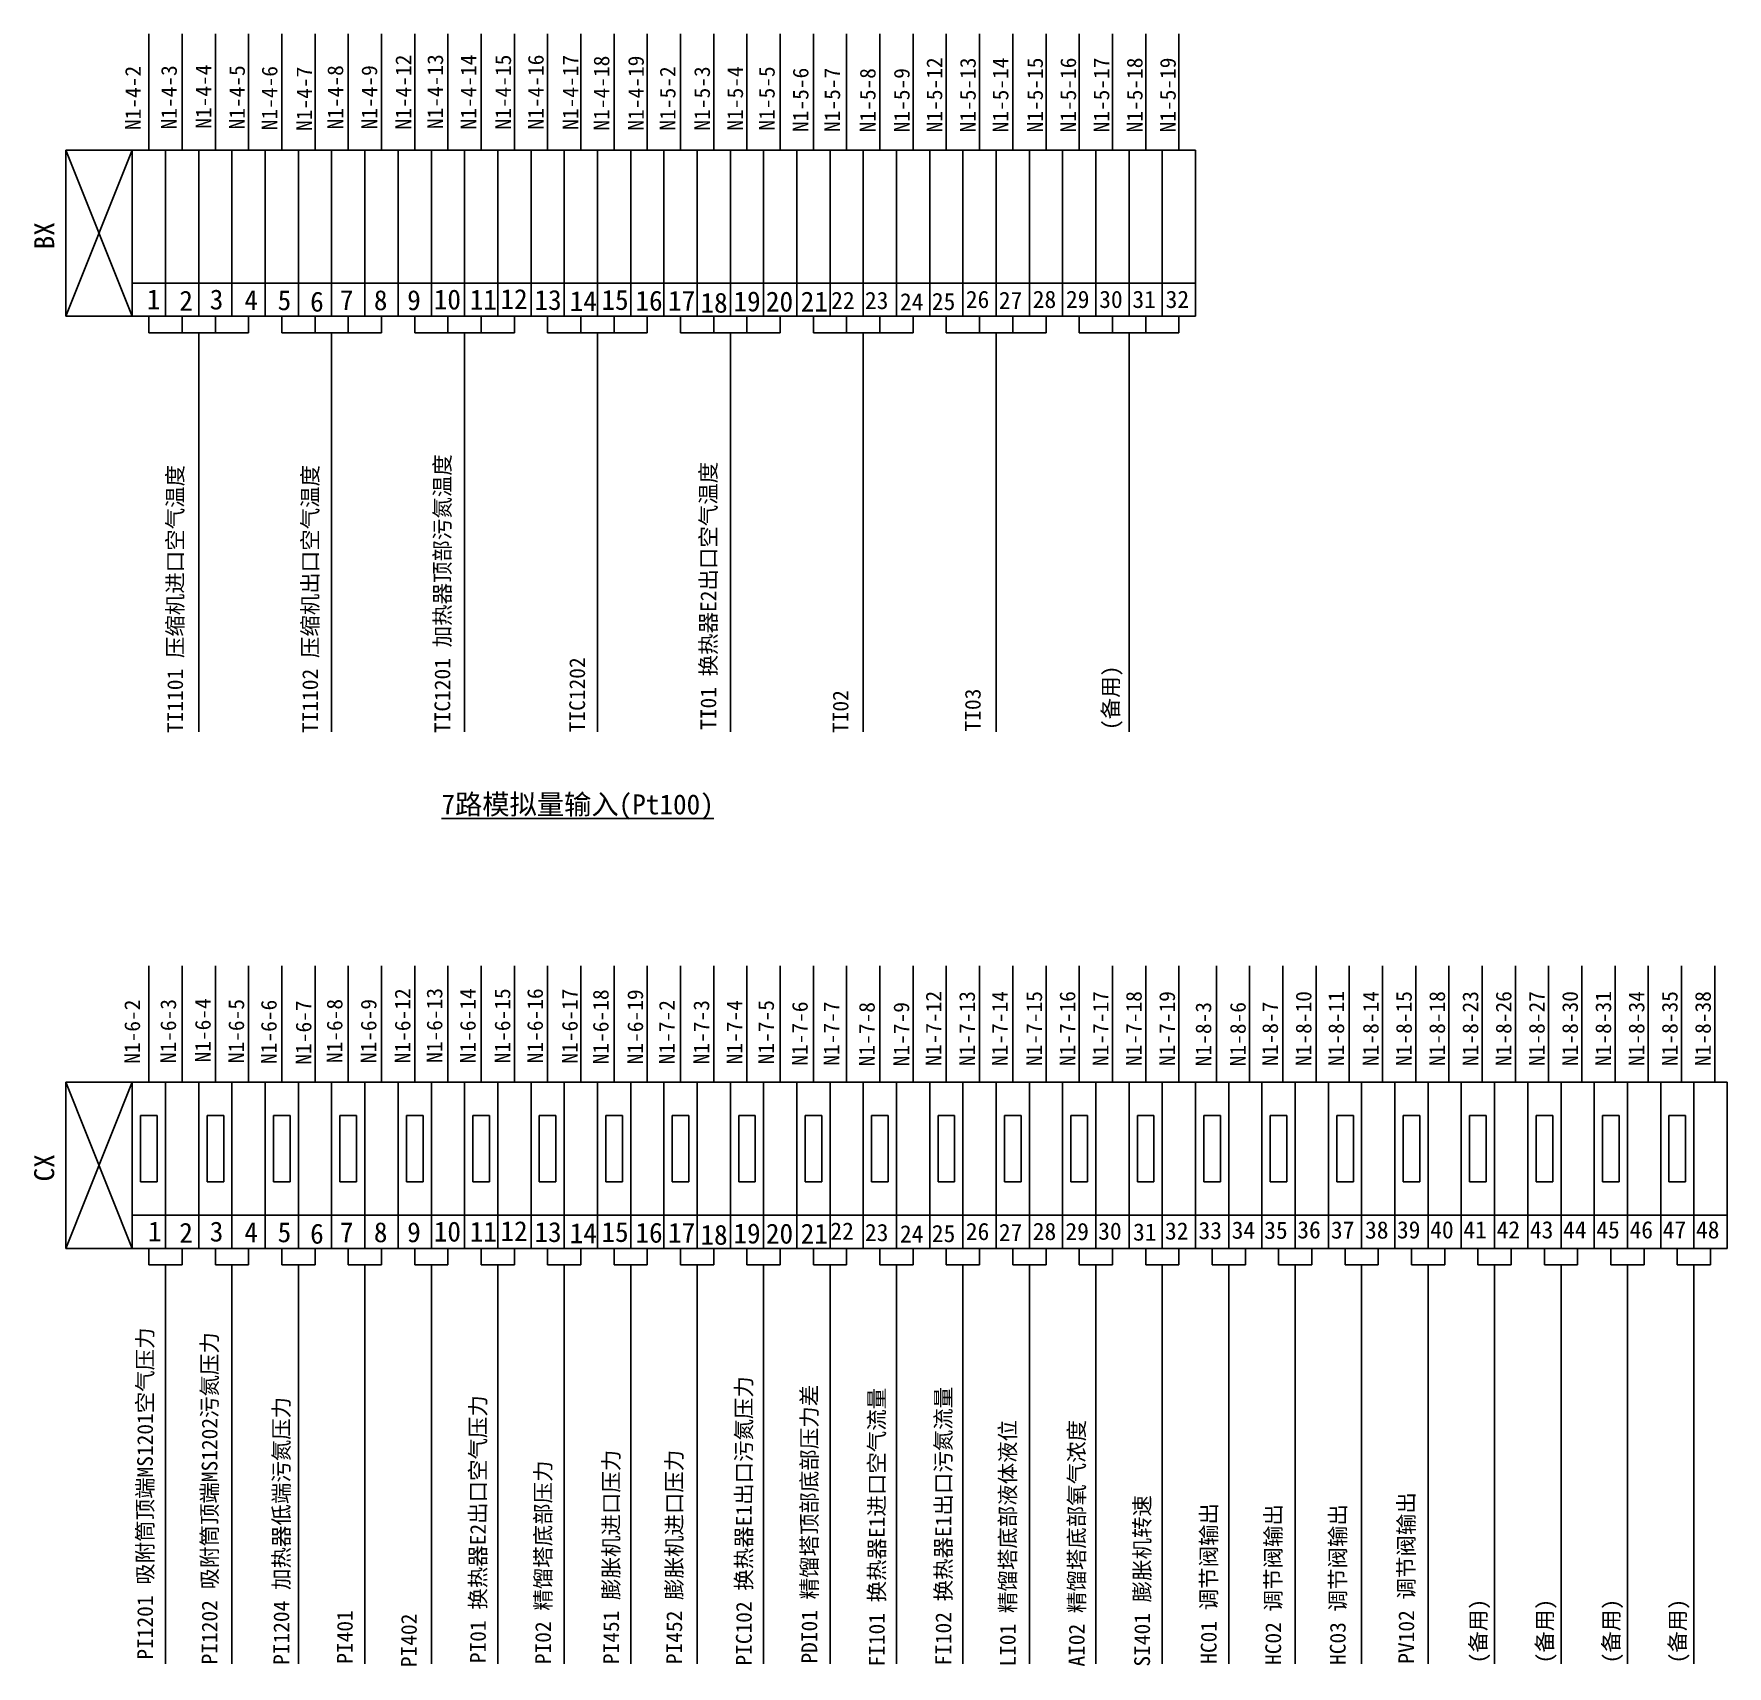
# Model space of a CAD drawing. Header units: millimetres. Extents: x -316745142 to -316741104, y 1018242592 to 1018244331.
# Drawn here: x -316744657 to -316744147, y 1018242922 to 1018243413 of the extents above; entities that cross this region are included whole.
import ezdxf

# ---------------------------------------------------------------- set-up
doc = ezdxf.new("R2010")
doc.units = ezdxf.units.MM

# ---------------------------------------------------------------- blocks, each defined once
blk = doc.blocks.new('*U75')
at = {"lineweight": -2, "insert": (-3.09, -65.57), "char_height": 4.7343, "attachment_point": 1, "rotation": 90}
blk.add_mtext_dynamic_manual_height_columns('{\\fSimSun|b0|i0|c134|p2;(备用)}', width=131.1388, gutter_width=23.67, heights=[0], dxfattribs=at)
blk = doc.blocks.new('*U76')
at = {"color": 0, "linetype": 'ByBlock', "lineweight": -2, "transparency": 16777216}
for p in [(0, 0), (20, 0), (40, 0), (60, 0)]:
    blk.add_blockref('*U75', p, dxfattribs=at)

msp = doc.modelspace()

# ---------------------------------------------------------------- linework, layer by layer
at = {"lineweight": -2}
for p, q in [((-316744621.969, 1018243378.391), (-316744621.969, 1018243413.391)), ((-316744611.969, 1018243378.391), (-316744611.969, 1018243413.391)), ((-316744601.969, 1018243378.391), (-316744601.969, 1018243413.391)), ((-316744591.969, 1018243378.391), (-316744591.969, 1018243413.391)), ((-316744581.969, 1018243378.391), (-316744581.969, 1018243413.391)), ((-316744571.969, 1018243378.391), (-316744571.969, 1018243413.391)), ((-316744561.969, 1018243378.391), (-316744561.969, 1018243413.391)), ((-316744551.969, 1018243378.391), (-316744551.969, 1018243413.391)), ((-316744541.969, 1018243378.391), (-316744541.969, 1018243413.391)), ((-316744531.969, 1018243378.391), (-316744531.969, 1018243413.391)), ((-316744521.969, 1018243378.391), (-316744521.969, 1018243413.391)), ((-316744511.969, 1018243378.391), (-316744511.969, 1018243413.391)), ((-316744501.969, 1018243378.391), (-316744501.969, 1018243413.391)), ((-316744491.969, 1018243378.391), (-316744491.969, 1018243413.391)), ((-316744481.969, 1018243378.391), (-316744481.969, 1018243413.391)), ((-316744471.969, 1018243378.391), (-316744471.969, 1018243413.391)), ((-316744461.969, 1018243378.391), (-316744461.969, 1018243413.391)), ((-316744451.969, 1018243378.391), (-316744451.969, 1018243413.391)), ((-316744441.969, 1018243378.391), (-316744441.969, 1018243413.391)), ((-316744431.969, 1018243378.391), (-316744431.969, 1018243413.391)), ((-316744421.969, 1018243378.391), (-316744421.969, 1018243413.391)), ((-316744411.969, 1018243378.391), (-316744411.969, 1018243413.391)), ((-316744401.969, 1018243378.391), (-316744401.969, 1018243413.391)), ((-316744391.969, 1018243378.391), (-316744391.969, 1018243413.391)), ((-316744381.969, 1018243378.391), (-316744381.969, 1018243413.391)), ((-316744371.969, 1018243378.391), (-316744371.969, 1018243413.391)), ((-316744361.969, 1018243378.391), (-316744361.969, 1018243413.391)), ((-316744351.969, 1018243378.391), (-316744351.969, 1018243413.391)), ((-316744341.969, 1018243378.391), (-316744341.969, 1018243413.391)), ((-316744331.969, 1018243378.391), (-316744331.969, 1018243413.391)), ((-316744321.969, 1018243378.391), (-316744321.969, 1018243413.391)), ((-316744311.969, 1018243378.391), (-316744311.969, 1018243413.391)), ((-316744646.969, 1018243328.391), (-316744626.969, 1018243378.391)), ((-316744646.969, 1018243378.391), (-316744626.969, 1018243328.391)), ((-316744626.969, 1018243378.391), (-316744626.969, 1018243328.391)), ((-316744616.969, 1018243378.391), (-316744616.969, 1018243328.391)), ((-316744606.969, 1018243328.391), (-316744606.969, 1018243378.391)), ((-316744596.969, 1018243378.391), (-316744596.969, 1018243328.391)), ((-316744586.969, 1018243328.391), (-316744586.969, 1018243378.391)), ((-316744576.969, 1018243328.391), (-316744576.969, 1018243378.391)), ((-316744566.969, 1018243328.391), (-316744566.969, 1018243378.391)), ((-316744556.969, 1018243328.391), (-316744556.969, 1018243378.391)), ((-316744546.969, 1018243328.391), (-316744546.969, 1018243378.391)), ((-316744536.969, 1018243378.391), (-316744536.969, 1018243368.391)), ((-316744526.969, 1018243328.391), (-316744526.969, 1018243378.391)), ((-316744516.969, 1018243328.391), (-316744516.969, 1018243378.391)), ((-316744506.969, 1018243328.391), (-316744506.969, 1018243378.391)), ((-316744496.969, 1018243328.391), (-316744496.969, 1018243378.391)), ((-316744486.969, 1018243328.391), (-316744486.969, 1018243378.391)), ((-316744476.969, 1018243328.391), (-316744476.969, 1018243378.391)), ((-316744466.969, 1018243328.391), (-316744466.969, 1018243378.391)), ((-316744456.969, 1018243328.391), (-316744456.969, 1018243378.391)), ((-316744446.969, 1018243328.391), (-316744446.969, 1018243378.391)), ((-316744436.969, 1018243328.391), (-316744436.969, 1018243378.391)), ((-316744426.969, 1018243328.391), (-316744426.969, 1018243378.391)), ((-316744416.969, 1018243328.391), (-316744416.969, 1018243378.391)), ((-316744406.969, 1018243378.391), (-316744406.969, 1018243328.391)), ((-316744396.969, 1018243378.391), (-316744396.969, 1018243338.391)), ((-316744386.969, 1018243378.391), (-316744386.969, 1018243328.391)), ((-316744376.969, 1018243378.391), (-316744376.969, 1018243328.391)), ((-316744366.969, 1018243378.391), (-316744366.969, 1018243328.391)), ((-316744356.969, 1018243378.391), (-316744356.969, 1018243328.391)), ((-316744346.969, 1018243328.391), (-316744346.969, 1018243378.391)), ((-316744336.969, 1018243378.391), (-316744336.969, 1018243328.391)), ((-316744326.969, 1018243328.391), (-316744326.969, 1018243378.391)), ((-316744316.969, 1018243378.391), (-316744316.969, 1018243328.391)), ((-316744536.969, 1018243368.391), (-316744536.969, 1018243348.391)), ((-316744536.969, 1018243348.391), (-316744536.969, 1018243338.391)), ((-316744346.969, 1018243338.391), (-316744626.969, 1018243338.391)), ((-316744536.969, 1018243338.391), (-316744536.969, 1018243338.391)), ((-316744536.969, 1018243338.391), (-316744536.969, 1018243328.391)), ((-316744396.969, 1018243338.391), (-316744396.969, 1018243328.391)), ((-316744346.969, 1018243338.391), (-316744306.969, 1018243338.391)), ((-316744621.969, 1018243328.391), (-316744621.969, 1018243323.391)), ((-316744611.969, 1018243323.391), (-316744611.969, 1018243328.391)), ((-316744601.969, 1018243328.391), (-316744601.969, 1018243323.391)), ((-316744591.969, 1018243323.391), (-316744591.969, 1018243328.391)), ((-316744581.969, 1018243328.391), (-316744581.969, 1018243323.391)), ((-316744571.969, 1018243323.391), (-316744571.969, 1018243328.391)), ((-316744561.969, 1018243328.391), (-316744561.969, 1018243323.391)), ((-316744551.969, 1018243323.391), (-316744551.969, 1018243328.391)), ((-316744541.969, 1018243328.391), (-316744541.969, 1018243323.391)), ((-316744531.969, 1018243323.391), (-316744531.969, 1018243328.391)), ((-316744521.969, 1018243328.391), (-316744521.969, 1018243323.391)), ((-316744511.969, 1018243323.391), (-316744511.969, 1018243328.391)), ((-316744501.969, 1018243328.391), (-316744501.969, 1018243323.391)), ((-316744491.969, 1018243323.391), (-316744491.969, 1018243328.391)), ((-316744481.969, 1018243328.391), (-316744481.969, 1018243323.391)), ((-316744471.969, 1018243323.391), (-316744471.969, 1018243328.391)), ((-316744461.969, 1018243328.391), (-316744461.969, 1018243323.391)), ((-316744451.969, 1018243323.391), (-316744451.969, 1018243328.391)), ((-316744441.969, 1018243328.391), (-316744441.969, 1018243323.391)), ((-316744431.969, 1018243323.391), (-316744431.969, 1018243328.391)), ((-316744421.969, 1018243328.391), (-316744421.969, 1018243323.391)), ((-316744411.969, 1018243323.391), (-316744411.969, 1018243328.391)), ((-316744401.969, 1018243328.391), (-316744401.969, 1018243323.391)), ((-316744391.969, 1018243323.391), (-316744391.969, 1018243328.391)), ((-316744381.969, 1018243328.391), (-316744381.969, 1018243323.391)), ((-316744371.969, 1018243323.391), (-316744371.969, 1018243328.391)), ((-316744361.969, 1018243328.391), (-316744361.969, 1018243323.391)), ((-316744351.969, 1018243323.391), (-316744351.969, 1018243328.391)), ((-316744341.969, 1018243328.391), (-316744341.969, 1018243323.391)), ((-316744331.969, 1018243323.391), (-316744331.969, 1018243328.465)), ((-316744321.969, 1018243328.391), (-316744321.969, 1018243323.391)), ((-316744311.969, 1018243323.391), (-316744311.969, 1018243328.142)), ((-316744621.969, 1018243323.391), (-316744591.969, 1018243323.391)), ((-316744606.969, 1018243323.391), (-316744606.969, 1018243203.391)), ((-316744581.969, 1018243323.391), (-316744551.969, 1018243323.391)), ((-316744566.969, 1018243323.391), (-316744566.969, 1018243203.391)), ((-316744541.969, 1018243323.391), (-316744511.969, 1018243323.391)), ((-316744526.969, 1018243323.391), (-316744526.969, 1018243203.391)), ((-316744501.969, 1018243323.391), (-316744471.969, 1018243323.391)), ((-316744486.969, 1018243323.391), (-316744486.969, 1018243203.391)), ((-316744461.969, 1018243323.391), (-316744431.969, 1018243323.391)), ((-316744446.969, 1018243323.391), (-316744446.969, 1018243203.391)), ((-316744421.969, 1018243323.391), (-316744391.969, 1018243323.391)), ((-316744406.969, 1018243323.391), (-316744406.969, 1018243203.391)), ((-316744381.969, 1018243323.391), (-316744351.969, 1018243323.391)), ((-316744366.969, 1018243323.391), (-316744366.969, 1018243203.391)), ((-316744341.969, 1018243323.391), (-316744331.969, 1018243323.391)), ((-316744331.969, 1018243323.391), (-316744321.969, 1018243323.391)), ((-316744326.969, 1018243323.391), (-316744326.969, 1018243203.391)), ((-316744321.969, 1018243323.391), (-316744311.969, 1018243323.391)), ((-316744621.969, 1018243097.897), (-316744621.969, 1018243132.897)), ((-316744611.969, 1018243097.897), (-316744611.969, 1018243132.897)), ((-316744601.969, 1018243097.897), (-316744601.969, 1018243132.897)), ((-316744591.969, 1018243097.897), (-316744591.969, 1018243132.897)), ((-316744581.969, 1018243097.897), (-316744581.969, 1018243132.897)), ((-316744571.969, 1018243097.897), (-316744571.969, 1018243132.897)), ((-316744561.969, 1018243097.897), (-316744561.969, 1018243132.897)), ((-316744551.969, 1018243097.897), (-316744551.969, 1018243132.897)), ((-316744541.969, 1018243097.897), (-316744541.969, 1018243132.897)), ((-316744531.969, 1018243097.897), (-316744531.969, 1018243132.897)), ((-316744521.969, 1018243097.897), (-316744521.969, 1018243132.897)), ((-316744511.969, 1018243097.897), (-316744511.969, 1018243132.897)), ((-316744501.969, 1018243097.897), (-316744501.969, 1018243132.897)), ((-316744491.969, 1018243097.897), (-316744491.969, 1018243132.897)), ((-316744481.969, 1018243097.897), (-316744481.969, 1018243132.897)), ((-316744471.969, 1018243097.897), (-316744471.969, 1018243132.897)), ((-316744461.969, 1018243097.897), (-316744461.969, 1018243132.897)), ((-316744451.969, 1018243097.897), (-316744451.969, 1018243132.897)), ((-316744441.969, 1018243097.897), (-316744441.969, 1018243132.897)), ((-316744431.969, 1018243097.897), (-316744431.969, 1018243132.897)), ((-316744421.969, 1018243097.897), (-316744421.969, 1018243132.897)), ((-316744411.969, 1018243097.897), (-316744411.969, 1018243132.897)), ((-316744401.969, 1018243097.897), (-316744401.969, 1018243132.897)), ((-316744391.969, 1018243097.897), (-316744391.969, 1018243132.897)), ((-316744381.969, 1018243097.897), (-316744381.969, 1018243132.897)), ((-316744371.969, 1018243097.897), (-316744371.969, 1018243132.897)), ((-316744361.969, 1018243097.897), (-316744361.969, 1018243132.897)), ((-316744351.969, 1018243097.897), (-316744351.969, 1018243132.897)), ((-316744341.969, 1018243097.897), (-316744341.969, 1018243132.897)), ((-316744331.969, 1018243097.897), (-316744331.969, 1018243132.897)), ((-316744321.969, 1018243097.897), (-316744321.969, 1018243132.897)), ((-316744311.969, 1018243097.897), (-316744311.969, 1018243132.897)), ((-316744300.69, 1018243097.897), (-316744300.69, 1018243132.897)), ((-316744290.69, 1018243097.897), (-316744290.69, 1018243132.897)), ((-316744280.69, 1018243097.897), (-316744280.69, 1018243132.897)), ((-316744270.69, 1018243097.897), (-316744270.69, 1018243132.897)), ((-316744260.69, 1018243097.897), (-316744260.69, 1018243132.897)), ((-316744250.69, 1018243097.897), (-316744250.69, 1018243132.897)), ((-316744240.69, 1018243097.897), (-316744240.69, 1018243132.897)), ((-316744230.69, 1018243097.897), (-316744230.69, 1018243132.897)), ((-316744220.69, 1018243097.897), (-316744220.69, 1018243132.897)), ((-316744210.69, 1018243097.897), (-316744210.69, 1018243132.897)), ((-316744200.69, 1018243097.897), (-316744200.69, 1018243132.897)), ((-316744190.69, 1018243097.897), (-316744190.69, 1018243132.897)), ((-316744180.69, 1018243097.897), (-316744180.69, 1018243132.897)), ((-316744170.69, 1018243097.897), (-316744170.69, 1018243132.897)), ((-316744160.69, 1018243097.897), (-316744160.69, 1018243132.897)), ((-316744150.69, 1018243097.897), (-316744150.69, 1018243132.897)), ((-316744646.969, 1018243047.897), (-316744626.969, 1018243097.897)), ((-316744646.969, 1018243097.897), (-316744626.969, 1018243047.897)), ((-316744626.969, 1018243097.897), (-316744626.969, 1018243047.897)), ((-316744616.969, 1018243097.897), (-316744616.969, 1018243047.897)), ((-316744606.969, 1018243047.897), (-316744606.969, 1018243097.897)), ((-316744596.969, 1018243097.897), (-316744596.969, 1018243047.897)), ((-316744586.969, 1018243047.897), (-316744586.969, 1018243097.897)), ((-316744576.969, 1018243047.897), (-316744576.969, 1018243097.897)), ((-316744566.969, 1018243047.897), (-316744566.969, 1018243097.897)), ((-316744556.969, 1018243047.897), (-316744556.969, 1018243097.897)), ((-316744546.969, 1018243047.897), (-316744546.969, 1018243097.897)), ((-316744536.969, 1018243097.897), (-316744536.969, 1018243087.897)), ((-316744526.969, 1018243047.897), (-316744526.969, 1018243097.897)), ((-316744516.969, 1018243047.897), (-316744516.969, 1018243097.897)), ((-316744506.969, 1018243047.897), (-316744506.969, 1018243097.897)), ((-316744496.969, 1018243047.897), (-316744496.969, 1018243097.897)), ((-316744486.969, 1018243047.897), (-316744486.969, 1018243097.897)), ((-316744476.969, 1018243047.897), (-316744476.969, 1018243097.897)), ((-316744466.969, 1018243047.897), (-316744466.969, 1018243097.897)), ((-316744456.969, 1018243047.897), (-316744456.969, 1018243097.897)), ((-316744446.969, 1018243047.897), (-316744446.969, 1018243097.897)), ((-316744436.969, 1018243047.897), (-316744436.969, 1018243097.897)), ((-316744426.969, 1018243047.897), (-316744426.969, 1018243097.897)), ((-316744416.969, 1018243047.897), (-316744416.969, 1018243097.897)), ((-316744406.969, 1018243097.897), (-316744406.969, 1018243047.897)), ((-316744396.969, 1018243097.897), (-316744396.969, 1018243057.897)), ((-316744386.969, 1018243097.897), (-316744386.969, 1018243047.897)), ((-316744376.969, 1018243097.897), (-316744376.969, 1018243047.897)), ((-316744366.969, 1018243097.897), (-316744366.969, 1018243047.897)), ((-316744356.969, 1018243097.897), (-316744356.969, 1018243047.897)), ((-316744346.969, 1018243097.897), (-316744346.969, 1018243047.897)), ((-316744336.969, 1018243097.897), (-316744336.969, 1018243047.897)), ((-316744326.969, 1018243097.897), (-316744326.969, 1018243047.897)), ((-316744316.969, 1018243097.897), (-316744316.969, 1018243047.897)), ((-316744306.969, 1018243097.897), (-316744306.969, 1018243047.897)), ((-316744296.969, 1018243097.897), (-316744296.969, 1018243047.897)), ((-316744286.969, 1018243097.897), (-316744286.969, 1018243047.897)), ((-316744276.969, 1018243097.897), (-316744276.969, 1018243047.897)), ((-316744266.969, 1018243097.897), (-316744266.969, 1018243047.897)), ((-316744256.969, 1018243097.897), (-316744256.969, 1018243047.897)), ((-316744246.969, 1018243047.897), (-316744246.969, 1018243097.897)), ((-316744236.969, 1018243097.897), (-316744236.969, 1018243047.897)), ((-316744226.969, 1018243097.897), (-316744226.969, 1018243047.897)), ((-316744216.969, 1018243097.897), (-316744216.969, 1018243047.897)), ((-316744206.969, 1018243047.897), (-316744206.969, 1018243097.897)), ((-316744196.969, 1018243097.897), (-316744196.969, 1018243047.897)), ((-316744186.969, 1018243047.897), (-316744186.969, 1018243097.897)), ((-316744176.969, 1018243097.897), (-316744176.969, 1018243047.897)), ((-316744166.969, 1018243047.897), (-316744166.969, 1018243097.897)), ((-316744156.969, 1018243097.897), (-316744156.969, 1018243047.897)), ((-316744624.469, 1018243087.897), (-316744624.469, 1018243067.897)), ((-316744624.469, 1018243087.897), (-316744619.469, 1018243087.897)), ((-316744619.469, 1018243067.897), (-316744619.469, 1018243087.897)), ((-316744604.469, 1018243087.897), (-316744604.469, 1018243067.897)), ((-316744604.469, 1018243087.897), (-316744599.469, 1018243087.897)), ((-316744599.469, 1018243067.897), (-316744599.469, 1018243087.897)), ((-316744584.469, 1018243087.897), (-316744584.469, 1018243067.897)), ((-316744584.469, 1018243087.897), (-316744579.469, 1018243087.897)), ((-316744579.469, 1018243067.897), (-316744579.469, 1018243087.897)), ((-316744564.469, 1018243087.897), (-316744564.469, 1018243067.897)), ((-316744564.469, 1018243087.897), (-316744559.469, 1018243087.897)), ((-316744559.469, 1018243067.897), (-316744559.469, 1018243087.897)), ((-316744544.469, 1018243087.897), (-316744544.469, 1018243067.897)), ((-316744544.469, 1018243087.897), (-316744539.469, 1018243087.897)), ((-316744539.469, 1018243067.897), (-316744539.469, 1018243087.897)), ((-316744536.969, 1018243087.897), (-316744536.969, 1018243067.897)), ((-316744524.469, 1018243087.897), (-316744524.469, 1018243067.897)), ((-316744524.469, 1018243087.897), (-316744519.469, 1018243087.897)), ((-316744519.469, 1018243067.897), (-316744519.469, 1018243087.897)), ((-316744504.469, 1018243087.897), (-316744504.469, 1018243067.897)), ((-316744504.469, 1018243087.897), (-316744499.469, 1018243087.897)), ((-316744499.469, 1018243067.897), (-316744499.469, 1018243087.897)), ((-316744484.469, 1018243087.897), (-316744484.469, 1018243067.897)), ((-316744484.469, 1018243087.897), (-316744479.469, 1018243087.897)), ((-316744479.469, 1018243067.897), (-316744479.469, 1018243087.897)), ((-316744464.469, 1018243087.897), (-316744464.469, 1018243067.897)), ((-316744464.469, 1018243087.897), (-316744459.469, 1018243087.897)), ((-316744459.469, 1018243067.897), (-316744459.469, 1018243087.897)), ((-316744444.469, 1018243087.897), (-316744444.469, 1018243067.897)), ((-316744444.469, 1018243087.897), (-316744439.469, 1018243087.897)), ((-316744439.469, 1018243067.897), (-316744439.469, 1018243087.897)), ((-316744424.469, 1018243087.897), (-316744424.469, 1018243067.897)), ((-316744424.469, 1018243087.897), (-316744419.469, 1018243087.897)), ((-316744419.469, 1018243067.897), (-316744419.469, 1018243087.897)), ((-316744404.469, 1018243087.897), (-316744404.469, 1018243067.897)), ((-316744404.469, 1018243087.897), (-316744399.469, 1018243087.897)), ((-316744399.469, 1018243067.897), (-316744399.469, 1018243087.897)), ((-316744384.469, 1018243087.897), (-316744384.469, 1018243067.897)), ((-316744384.469, 1018243087.897), (-316744379.469, 1018243087.897)), ((-316744379.469, 1018243067.897), (-316744379.469, 1018243087.897)), ((-316744364.469, 1018243087.897), (-316744364.469, 1018243067.897)), ((-316744364.469, 1018243087.897), (-316744359.469, 1018243087.897)), ((-316744359.469, 1018243067.897), (-316744359.469, 1018243087.897)), ((-316744344.469, 1018243087.897), (-316744344.469, 1018243067.897)), ((-316744344.469, 1018243087.897), (-316744339.469, 1018243087.897)), ((-316744339.469, 1018243067.897), (-316744339.469, 1018243087.897)), ((-316744324.469, 1018243087.897), (-316744324.469, 1018243067.897)), ((-316744324.469, 1018243087.897), (-316744319.469, 1018243087.897)), ((-316744319.469, 1018243067.897), (-316744319.469, 1018243087.897)), ((-316744304.47, 1018243087.897), (-316744304.47, 1018243067.897)), ((-316744304.47, 1018243087.897), (-316744299.47, 1018243087.897)), ((-316744299.47, 1018243067.897), (-316744299.47, 1018243087.897)), ((-316744284.47, 1018243087.897), (-316744284.47, 1018243067.897)), ((-316744284.47, 1018243087.897), (-316744279.47, 1018243087.897)), ((-316744279.47, 1018243067.897), (-316744279.47, 1018243087.897)), ((-316744264.47, 1018243087.897), (-316744264.47, 1018243067.897)), ((-316744264.47, 1018243087.897), (-316744259.47, 1018243087.897)), ((-316744259.47, 1018243067.897), (-316744259.47, 1018243087.897)), ((-316744244.469, 1018243087.897), (-316744244.469, 1018243067.897)), ((-316744244.469, 1018243087.897), (-316744239.469, 1018243087.897)), ((-316744239.469, 1018243067.897), (-316744239.469, 1018243087.897)), ((-316744224.469, 1018243067.897), (-316744224.469, 1018243087.897)), ((-316744224.469, 1018243087.897), (-316744219.469, 1018243087.897)), ((-316744219.469, 1018243087.897), (-316744219.469, 1018243067.897)), ((-316744204.469, 1018243067.897), (-316744204.469, 1018243087.897)), ((-316744204.469, 1018243087.897), (-316744199.469, 1018243087.897)), ((-316744199.469, 1018243087.897), (-316744199.469, 1018243067.897)), ((-316744184.469, 1018243067.897), (-316744184.469, 1018243087.897)), ((-316744184.469, 1018243087.897), (-316744179.469, 1018243087.897)), ((-316744179.469, 1018243087.897), (-316744179.469, 1018243067.897)), ((-316744164.469, 1018243067.897), (-316744164.469, 1018243087.897)), ((-316744164.469, 1018243087.897), (-316744159.469, 1018243087.897)), ((-316744159.469, 1018243087.897), (-316744159.469, 1018243067.897)), ((-316744624.469, 1018243067.897), (-316744619.469, 1018243067.897)), ((-316744604.469, 1018243067.897), (-316744599.469, 1018243067.897)), ((-316744584.469, 1018243067.897), (-316744579.469, 1018243067.897)), ((-316744564.469, 1018243067.897), (-316744559.469, 1018243067.897)), ((-316744544.469, 1018243067.897), (-316744539.469, 1018243067.897)), ((-316744536.969, 1018243067.897), (-316744536.969, 1018243057.897)), ((-316744524.469, 1018243067.897), (-316744519.469, 1018243067.897)), ((-316744504.469, 1018243067.897), (-316744499.469, 1018243067.897)), ((-316744484.469, 1018243067.897), (-316744479.469, 1018243067.897)), ((-316744464.469, 1018243067.897), (-316744459.469, 1018243067.897)), ((-316744444.469, 1018243067.897), (-316744439.469, 1018243067.897)), ((-316744424.469, 1018243067.897), (-316744419.469, 1018243067.897)), ((-316744404.469, 1018243067.897), (-316744399.469, 1018243067.897)), ((-316744384.469, 1018243067.897), (-316744379.469, 1018243067.897)), ((-316744364.469, 1018243067.897), (-316744359.469, 1018243067.897)), ((-316744344.469, 1018243067.897), (-316744339.469, 1018243067.897)), ((-316744324.469, 1018243067.897), (-316744319.469, 1018243067.897)), ((-316744304.47, 1018243067.897), (-316744299.47, 1018243067.897)), ((-316744284.47, 1018243067.897), (-316744279.47, 1018243067.897)), ((-316744264.47, 1018243067.897), (-316744259.47, 1018243067.897)), ((-316744244.469, 1018243067.897), (-316744239.469, 1018243067.897)), ((-316744219.469, 1018243067.897), (-316744224.469, 1018243067.897)), ((-316744199.469, 1018243067.897), (-316744204.469, 1018243067.897)), ((-316744179.469, 1018243067.897), (-316744184.469, 1018243067.897)), ((-316744159.469, 1018243067.897), (-316744164.469, 1018243067.897)), ((-316744246.969, 1018243057.897), (-316744626.969, 1018243057.897)), ((-316744536.969, 1018243057.897), (-316744536.969, 1018243057.897)), ((-316744536.969, 1018243057.897), (-316744536.969, 1018243047.897)), ((-316744396.969, 1018243057.897), (-316744396.969, 1018243047.897)), ((-316744246.969, 1018243057.897), (-316744226.969, 1018243057.897)), ((-316744226.969, 1018243057.897), (-316744216.969, 1018243057.897)), ((-316744216.969, 1018243057.897), (-316744207.161, 1018243057.897)), ((-316744207.161, 1018243057.897), (-316744196.969, 1018243057.897)), ((-316744196.969, 1018243057.897), (-316744187.161, 1018243057.897)), ((-316744187.161, 1018243057.897), (-316744176.969, 1018243057.897)), ((-316744176.969, 1018243057.897), (-316744167.161, 1018243057.897)), ((-316744167.161, 1018243057.897), (-316744156.969, 1018243057.897)), ((-316744156.969, 1018243057.897), (-316744147.161, 1018243057.897)), ((-316744621.969, 1018243047.897), (-316744621.969, 1018243042.897)), ((-316744611.969, 1018243042.897), (-316744611.969, 1018243047.897)), ((-316744601.969, 1018243047.897), (-316744601.969, 1018243042.897)), ((-316744591.969, 1018243042.897), (-316744591.969, 1018243047.897)), ((-316744581.969, 1018243047.897), (-316744581.969, 1018243042.897)), ((-316744571.969, 1018243042.897), (-316744571.969, 1018243047.897)), ((-316744561.969, 1018243047.897), (-316744561.969, 1018243042.897)), ((-316744551.969, 1018243042.897), (-316744551.969, 1018243047.897)), ((-316744541.969, 1018243047.897), (-316744541.969, 1018243042.897)), ((-316744531.969, 1018243042.897), (-316744531.969, 1018243047.897)), ((-316744521.969, 1018243047.897), (-316744521.969, 1018243042.897)), ((-316744511.969, 1018243042.897), (-316744511.969, 1018243047.897)), ((-316744501.969, 1018243047.897), (-316744501.969, 1018243042.897)), ((-316744491.969, 1018243042.897), (-316744491.969, 1018243047.897)), ((-316744481.969, 1018243047.897), (-316744481.969, 1018243042.897)), ((-316744471.969, 1018243042.897), (-316744471.969, 1018243047.897)), ((-316744461.969, 1018243047.897), (-316744461.969, 1018243042.897)), ((-316744451.969, 1018243042.897), (-316744451.969, 1018243047.897)), ((-316744441.969, 1018243047.897), (-316744441.969, 1018243042.897)), ((-316744431.969, 1018243042.897), (-316744431.969, 1018243047.897)), ((-316744421.969, 1018243047.897), (-316744421.969, 1018243042.897)), ((-316744411.969, 1018243042.897), (-316744411.969, 1018243047.897)), ((-316744401.969, 1018243047.897), (-316744401.969, 1018243042.897)), ((-316744391.969, 1018243042.897), (-316744391.969, 1018243047.897)), ((-316744381.969, 1018243047.897), (-316744381.969, 1018243042.897)), ((-316744371.969, 1018243042.897), (-316744371.969, 1018243047.897)), ((-316744361.969, 1018243047.897), (-316744361.969, 1018243042.897)), ((-316744351.969, 1018243042.897), (-316744351.969, 1018243047.897)), ((-316744341.969, 1018243047.897), (-316744341.969, 1018243042.897)), ((-316744331.969, 1018243042.897), (-316744331.969, 1018243047.897)), ((-316744321.969, 1018243047.897), (-316744321.969, 1018243042.897)), ((-316744311.969, 1018243042.897), (-316744311.969, 1018243047.897)), ((-316744301.97, 1018243047.897), (-316744301.97, 1018243042.897)), ((-316744291.969, 1018243047.897), (-316744291.969, 1018243042.897)), ((-316744281.969, 1018243047.897), (-316744281.969, 1018243042.897)), ((-316744271.969, 1018243047.897), (-316744271.969, 1018243042.897)), ((-316744261.97, 1018243047.897), (-316744261.97, 1018243042.897)), ((-316744251.969, 1018243047.897), (-316744251.969, 1018243042.897)), ((-316744241.969, 1018243047.897), (-316744241.969, 1018243042.897)), ((-316744231.969, 1018243047.897), (-316744231.969, 1018243042.897)), ((-316744221.969, 1018243047.897), (-316744221.969, 1018243042.897)), ((-316744211.969, 1018243047.897), (-316744211.969, 1018243042.897)), ((-316744201.969, 1018243047.897), (-316744201.969, 1018243042.897)), ((-316744191.969, 1018243047.897), (-316744191.969, 1018243042.897)), ((-316744181.969, 1018243047.897), (-316744181.969, 1018243042.897)), ((-316744171.969, 1018243047.897), (-316744171.969, 1018243042.897)), ((-316744161.969, 1018243047.897), (-316744161.969, 1018243042.897)), ((-316744151.969, 1018243047.897), (-316744151.969, 1018243042.897)), ((-316744621.969, 1018243042.897), (-316744611.969, 1018243042.897)), ((-316744616.969, 1018243042.897), (-316744616.969, 1018242922.897)), ((-316744601.969, 1018243042.897), (-316744591.969, 1018243042.897)), ((-316744596.969, 1018243042.897), (-316744596.969, 1018242922.897)), ((-316744581.969, 1018243042.897), (-316744571.969, 1018243042.897)), ((-316744576.969, 1018243042.897), (-316744576.969, 1018242922.897)), ((-316744561.969, 1018243042.897), (-316744551.969, 1018243042.897)), ((-316744556.969, 1018243042.897), (-316744556.969, 1018242922.897)), ((-316744541.969, 1018243042.897), (-316744531.969, 1018243042.897)), ((-316744536.969, 1018243042.897), (-316744536.969, 1018242922.897)), ((-316744521.969, 1018243042.897), (-316744511.969, 1018243042.897)), ((-316744516.969, 1018243042.897), (-316744516.969, 1018242922.897)), ((-316744501.969, 1018243042.897), (-316744491.969, 1018243042.897)), ((-316744496.969, 1018243042.897), (-316744496.969, 1018242922.897)), ((-316744481.969, 1018243042.897), (-316744471.969, 1018243042.897)), ((-316744476.969, 1018243042.897), (-316744476.969, 1018242922.897)), ((-316744461.969, 1018243042.897), (-316744451.969, 1018243042.897)), ((-316744456.969, 1018243042.897), (-316744456.969, 1018242922.897)), ((-316744441.969, 1018243042.897), (-316744431.969, 1018243042.897)), ((-316744436.969, 1018243042.897), (-316744436.969, 1018242922.897)), ((-316744421.969, 1018243042.897), (-316744411.969, 1018243042.897)), ((-316744416.969, 1018243042.897), (-316744416.969, 1018242922.897)), ((-316744401.969, 1018243042.897), (-316744391.969, 1018243042.897)), ((-316744396.969, 1018243042.897), (-316744396.969, 1018242922.897)), ((-316744381.969, 1018243042.897), (-316744371.969, 1018243042.897)), ((-316744376.969, 1018243042.897), (-316744376.969, 1018242922.897)), ((-316744361.969, 1018243042.897), (-316744351.969, 1018243042.897)), ((-316744356.969, 1018243042.897), (-316744356.969, 1018242922.897)), ((-316744341.969, 1018243042.897), (-316744331.969, 1018243042.897)), ((-316744336.969, 1018243042.897), (-316744336.969, 1018242922.897)), ((-316744321.969, 1018243042.897), (-316744311.969, 1018243042.897)), ((-316744316.969, 1018243042.897), (-316744316.969, 1018242922.897)), ((-316744301.97, 1018243042.897), (-316744291.969, 1018243042.897)), ((-316744296.969, 1018243042.897), (-316744296.969, 1018242922.897)), ((-316744281.969, 1018243042.897), (-316744271.969, 1018243042.897)), ((-316744276.969, 1018243042.897), (-316744276.969, 1018242922.897)), ((-316744261.97, 1018243042.897), (-316744251.969, 1018243042.897)), ((-316744256.969, 1018243042.897), (-316744256.969, 1018242922.897)), ((-316744241.969, 1018243042.897), (-316744231.969, 1018243042.897)), ((-316744236.969, 1018243042.897), (-316744236.969, 1018242922.897)), ((-316744221.969, 1018243042.897), (-316744211.969, 1018243042.897)), ((-316744216.969, 1018243042.897), (-316744216.969, 1018242922.897)), ((-316744201.969, 1018243042.897), (-316744191.969, 1018243042.897)), ((-316744196.969, 1018243042.897), (-316744196.969, 1018242922.897)), ((-316744181.969, 1018243042.897), (-316744171.969, 1018243042.897)), ((-316744176.969, 1018243042.897), (-316744176.969, 1018242922.897)), ((-316744161.969, 1018243042.897), (-316744151.969, 1018243042.897)), ((-316744156.969, 1018243042.897), (-316744156.969, 1018242922.897))]:
    msp.add_line(p, q, dxfattribs=at)
at = {"color": 1, "lineweight": -2}
for p, q in [((-316744646.969, 1018243378.391), (-316744616.969, 1018243378.391)), ((-316744646.969, 1018243328.391), (-316744646.969, 1018243378.391)), ((-316744616.969, 1018243378.391), (-316744606.969, 1018243378.391)), ((-316744606.969, 1018243378.391), (-316744596.969, 1018243378.391)), ((-316744596.969, 1018243378.391), (-316744586.969, 1018243378.391)), ((-316744586.969, 1018243378.391), (-316744576.969, 1018243378.391)), ((-316744576.969, 1018243378.391), (-316744566.969, 1018243378.391)), ((-316744566.969, 1018243378.391), (-316744556.969, 1018243378.391)), ((-316744556.969, 1018243378.391), (-316744546.969, 1018243378.391)), ((-316744546.969, 1018243378.391), (-316744536.969, 1018243378.391)), ((-316744536.969, 1018243378.391), (-316744526.969, 1018243378.391)), ((-316744526.969, 1018243378.391), (-316744516.969, 1018243378.391)), ((-316744516.969, 1018243378.391), (-316744506.969, 1018243378.391)), ((-316744506.969, 1018243378.391), (-316744496.969, 1018243378.391)), ((-316744496.969, 1018243378.391), (-316744486.969, 1018243378.391)), ((-316744486.969, 1018243378.391), (-316744476.969, 1018243378.391)), ((-316744476.969, 1018243378.391), (-316744466.969, 1018243378.391)), ((-316744466.969, 1018243378.391), (-316744456.969, 1018243378.391)), ((-316744456.969, 1018243378.391), (-316744446.969, 1018243378.391)), ((-316744446.969, 1018243378.391), (-316744436.969, 1018243378.391)), ((-316744436.969, 1018243378.391), (-316744426.969, 1018243378.391)), ((-316744426.969, 1018243378.391), (-316744416.969, 1018243378.391)), ((-316744416.969, 1018243378.391), (-316744406.969, 1018243378.391)), ((-316744406.969, 1018243378.391), (-316744396.969, 1018243378.391)), ((-316744396.969, 1018243378.391), (-316744386.969, 1018243378.391)), ((-316744386.969, 1018243378.391), (-316744376.969, 1018243378.391)), ((-316744376.969, 1018243378.391), (-316744366.969, 1018243378.391)), ((-316744366.969, 1018243378.391), (-316744356.969, 1018243378.391)), ((-316744356.969, 1018243378.391), (-316744346.969, 1018243378.391)), ((-316744306.969, 1018243378.391), (-316744346.969, 1018243378.391)), ((-316744306.969, 1018243328.391), (-316744306.969, 1018243378.391)), ((-316744396.969, 1018243328.391), (-316744646.969, 1018243328.391)), ((-316744396.969, 1018243328.391), (-316744346.969, 1018243328.391)), ((-316744346.969, 1018243328.391), (-316744306.969, 1018243328.391)), ((-316744646.969, 1018243097.897), (-316744616.969, 1018243097.897)), ((-316744646.969, 1018243047.897), (-316744646.969, 1018243097.897)), ((-316744616.969, 1018243097.897), (-316744606.969, 1018243097.897)), ((-316744606.969, 1018243097.897), (-316744596.969, 1018243097.897)), ((-316744596.969, 1018243097.897), (-316744586.969, 1018243097.897)), ((-316744586.969, 1018243097.897), (-316744576.969, 1018243097.897)), ((-316744576.969, 1018243097.897), (-316744566.969, 1018243097.897)), ((-316744566.969, 1018243097.897), (-316744556.969, 1018243097.897)), ((-316744556.969, 1018243097.897), (-316744546.969, 1018243097.897)), ((-316744546.969, 1018243097.897), (-316744536.969, 1018243097.897)), ((-316744536.969, 1018243097.897), (-316744526.969, 1018243097.897)), ((-316744526.969, 1018243097.897), (-316744516.969, 1018243097.897)), ((-316744516.969, 1018243097.897), (-316744506.969, 1018243097.897)), ((-316744506.969, 1018243097.897), (-316744496.969, 1018243097.897)), ((-316744496.969, 1018243097.897), (-316744486.969, 1018243097.897)), ((-316744486.969, 1018243097.897), (-316744476.969, 1018243097.897)), ((-316744476.969, 1018243097.897), (-316744466.969, 1018243097.897)), ((-316744466.969, 1018243097.897), (-316744456.969, 1018243097.897)), ((-316744456.969, 1018243097.897), (-316744446.969, 1018243097.897)), ((-316744446.969, 1018243097.897), (-316744436.969, 1018243097.897)), ((-316744436.969, 1018243097.897), (-316744426.969, 1018243097.897)), ((-316744426.969, 1018243097.897), (-316744416.969, 1018243097.897)), ((-316744416.969, 1018243097.897), (-316744406.969, 1018243097.897)), ((-316744406.969, 1018243097.897), (-316744396.969, 1018243097.897)), ((-316744396.969, 1018243097.897), (-316744386.969, 1018243097.897)), ((-316744386.969, 1018243097.897), (-316744376.969, 1018243097.897)), ((-316744376.969, 1018243097.897), (-316744366.969, 1018243097.897)), ((-316744366.969, 1018243097.897), (-316744356.969, 1018243097.897)), ((-316744356.969, 1018243097.897), (-316744346.969, 1018243097.897)), ((-316744346.969, 1018243097.897), (-316744336.969, 1018243097.897)), ((-316744336.969, 1018243097.897), (-316744326.969, 1018243097.897)), ((-316744326.969, 1018243097.897), (-316744316.969, 1018243097.897)), ((-316744316.969, 1018243097.897), (-316744306.969, 1018243097.897)), ((-316744306.969, 1018243097.897), (-316744296.969, 1018243097.897)), ((-316744296.969, 1018243097.897), (-316744286.969, 1018243097.897)), ((-316744286.969, 1018243097.897), (-316744276.969, 1018243097.897)), ((-316744276.969, 1018243097.897), (-316744266.969, 1018243097.897)), ((-316744266.969, 1018243097.897), (-316744256.969, 1018243097.897)), ((-316744256.969, 1018243097.897), (-316744246.969, 1018243097.897)), ((-316744236.969, 1018243097.897), (-316744246.969, 1018243097.897)), ((-316744236.969, 1018243097.897), (-316744226.969, 1018243097.897)), ((-316744216.969, 1018243097.897), (-316744226.969, 1018243097.897)), ((-316744206.969, 1018243097.897), (-316744216.969, 1018243097.897)), ((-316744196.969, 1018243097.897), (-316744206.969, 1018243097.897)), ((-316744186.969, 1018243097.897), (-316744196.969, 1018243097.897)), ((-316744176.969, 1018243097.897), (-316744186.969, 1018243097.897)), ((-316744166.969, 1018243097.897), (-316744176.969, 1018243097.897)), ((-316744156.969, 1018243097.897), (-316744166.969, 1018243097.897)), ((-316744146.969, 1018243097.897), (-316744156.969, 1018243097.897)), ((-316744146.969, 1018243047.897), (-316744146.969, 1018243097.897)), ((-316744246.969, 1018243047.897), (-316744646.969, 1018243047.897)), ((-316744226.969, 1018243047.897), (-316744246.969, 1018243047.897)), ((-316744226.969, 1018243047.897), (-316744206.969, 1018243047.897)), ((-316744206.969, 1018243047.897), (-316744186.969, 1018243047.897)), ((-316744186.969, 1018243047.897), (-316744166.969, 1018243047.897)), ((-316744166.969, 1018243047.897), (-316744146.969, 1018243047.897))]:
    msp.add_line(p, q, dxfattribs=at)

# ---------------------------------------------------------------- block references
at = {"lineweight": -2}
msp.add_blockref('*U76', (-316744221.177, 1018242988.593), dxfattribs=at)

# ---------------------------------------------------------------- texts
at = {"lineweight": -2, "attachment_point": 1, "rotation": 90}
for s, width, insert, char_height in [('N1-4-2', 8.4811, (-316744629.143, 1018243384.442), 4.7343), ('N1-4-3', 8.4811, (-316744618.306, 1018243384.624), 4.7343), ('N1-4-4', 8.4811, (-316744607.889, 1018243384.843), 4.7343), ('N1-4-5', 8.4811, (-316744597.836, 1018243384.624), 4.7343), ('N1-4-6', 8.4811, (-316744588.037, 1018243384.395), 4.7343), ('N1-4-7', 8.4811, (-316744577.585, 1018243384.195), 4.7343), ('N1-4-8', 8.4811, (-316744568.239, 1018243384.648), 4.7343), ('N1-4-9', 8.4811, (-316744558.005, 1018243384.63), 4.7343), ('N1-4-12', 8.4811, (-316744547.77, 1018243384.606), 4.7343), ('N1-4-13', 8.4811, (-316744538.171, 1018243384.722), 4.7343), ('N1-4-14', 8.4811, (-316744528.137, 1018243384.606), 4.7343), ('N1-4-15', 8.4811, (-316744517.72, 1018243384.606), 4.7343), ('N1-4-16', 8.4811, (-316744507.903, 1018243384.606), 4.7343), ('N1-4-17', 8.4811, (-316744497.447, 1018243384.508), 4.7343), ('N1-4-18', 8.4811, (-316744488.13, 1018243384.296), 4.7343), ('N1-4-19', 8.4811, (-316744477.754, 1018243384.296), 4.7343), ('N1-5-2', 8.4811, (-316744468.225, 1018243384.296), 4.7343), ('N1-5-3', 8.4811, (-316744457.849, 1018243384.296), 4.7343), ('N1-5-4', 8.4811, (-316744447.897, 1018243384.296), 4.7343), ('N1-5-5', 8.4811, (-316744438.368, 1018243384.296), 4.7343), ('N1-5-6', 8.4811, (-316744428.204, 1018243383.873), 4.7343), ('N1-5-7', 8.4811, (-316744418.675, 1018243383.873), 4.7343), ('N1-5-8', 8.4811, (-316744408.011, 1018243383.767), 4.7343), ('N1-5-9', 8.4811, (-316744397.759, 1018243383.767), 4.7343), ('N1-5-12', 8.4811, (-316744387.933, 1018243383.767), 4.7343), ('N1-5-13', 8.4811, (-316744377.857, 1018243383.716), 4.7343), ('N1-5-14', 8.4811, (-316744368.027, 1018243383.716), 4.7343), ('N1-5-15', 8.4811, (-316744357.658, 1018243383.716), 4.7343), ('N1-5-16', 8.4811, (-316744347.658, 1018243383.716), 4.7343), ('N1-5-17', 8.4811, (-316744337.658, 1018243383.716), 4.7343), ('N1-5-18', 8.4811, (-316744327.658, 1018243383.716), 4.7343), ('N1-5-19', 8.4811, (-316744317.658, 1018243383.716), 4.7343), ('BX', 55.6863, (-316744656.498, 1018243348.541), 6.0163), ('TIC1201 {\\fSimSun|b0|i0|c134|p2;加热器顶部污氮温度}', 131.13885, (-316744536.023, 1018243202.995), 4.7343), ('TI1101 {\\fSimSun|b0|i0|c134|p2;压缩机进口空气温度}', 96.49506, (-316744616.452, 1018243202.995), 4.7343), ('TI1102 {\\fSimSun|b0|i0|c134|p2;压缩机出口空气温度}', 96.49506, (-316744575.817, 1018243202.995), 4.7343), ('TI01 {\\fSimSun|b0|i0|c134|p2;换热器}E2{\\fSimSun|b0|i0|c134|p2;出口空气温度}', 131.13885, (-316744455.968, 1018243203.931), 4.7343), ('TIC1202', 131.13885, (-316744495.444, 1018243203.21), 4.7343), ('{\\fSimSun|b0|i0|c134|p2;(备用)}', 131.13885, (-316744334.899, 1018243203.893), 4.7343), ('TI02', 131.13885, (-316744416.174, 1018243202.995), 4.7343), ('TI03', 131.13885, (-316744376.381, 1018243203.463), 4.7343), ('N1-6-2', 8.4811, (-316744629.365, 1018243103.444), 4.7343), ('N1-6-3', 8.4811, (-316744618.529, 1018243103.626), 4.7343), ('N1-6-4', 8.4811, (-316744608.111, 1018243103.844), 4.7343), ('N1-6-5', 8.4811, (-316744598.058, 1018243103.626), 4.7343), ('N1-6-6', 8.4811, (-316744588.26, 1018243103.397), 4.7343), ('N1-6-7', 8.4811, (-316744577.807, 1018243103.197), 4.7343), ('N1-6-8', 8.4811, (-316744568.462, 1018243103.65), 4.7343), ('N1-6-9', 8.4811, (-316744558.227, 1018243103.632), 4.7343), ('N1-6-12', 8.4811, (-316744547.992, 1018243103.608), 4.7343), ('N1-6-13', 8.4811, (-316744538.393, 1018243103.723), 4.7343), ('N1-6-14', 8.4811, (-316744528.359, 1018243103.608), 4.7343), ('N1-6-15', 8.4811, (-316744517.942, 1018243103.608), 4.7343), ('N1-6-16', 8.4811, (-316744508.125, 1018243103.608), 4.7343), ('N1-6-17', 8.4811, (-316744497.669, 1018243103.509), 4.7343), ('N1-6-18', 8.4811, (-316744488.352, 1018243103.298), 4.7343), ('N1-6-19', 8.4811, (-316744477.976, 1018243103.298), 4.7343), ('N1-7-2', 8.4811, (-316744468.447, 1018243103.298), 4.7343), ('N1-7-3', 8.4811, (-316744458.071, 1018243103.298), 4.7343), ('N1-7-4', 8.4811, (-316744448.119, 1018243103.298), 4.7343), ('N1-7-5', 8.4811, (-316744438.59, 1018243103.298), 4.7343), ('N1-7-6', 8.4811, (-316744428.426, 1018243102.874), 4.7343), ('N1-7-7', 8.4811, (-316744418.897, 1018243102.874), 4.7343), ('N1-7-8', 8.4811, (-316744408.249, 1018243102.717), 4.7343), ('N1-7-12', 8.4811, (-316744388.172, 1018243102.831), 4.7343), ('N1-7-13', 8.4811, (-316744378.095, 1018243102.78), 4.7343), ('N1-7-14', 8.4811, (-316744368.265, 1018243102.78), 4.7343), ('N1-7-15', 8.4811, (-316744357.896, 1018243102.78), 4.7343), ('N1-7-16', 8.4811, (-316744347.896, 1018243102.78), 4.7343), ('N1-7-17', 8.4811, (-316744337.896, 1018243102.78), 4.7343), ('N1-7-18', 8.4811, (-316744327.896, 1018243102.78), 4.7343), ('N1-7-19', 8.4811, (-316744317.896, 1018243102.78), 4.7343), ('N1-8-6', 8.4811, (-316744296.601, 1018243102.717), 4.7343), ('N1-8-7', 8.4811, (-316744286.892, 1018243102.831), 4.7343), ('N1-8-10', 8.4811, (-316744276.816, 1018243102.78), 4.7343), ('N1-8-11', 8.4811, (-316744266.986, 1018243102.78), 4.7343), ('N1-8-14', 8.4811, (-316744256.617, 1018243102.78), 4.7343), ('N1-8-15', 8.4811, (-316744246.617, 1018243102.78), 4.7343), ('N1-8-18', 8.4811, (-316744236.617, 1018243102.78), 4.7343), ('N1-8-23', 8.4811, (-316744226.617, 1018243102.78), 4.7343), ('N1-8-26', 8.4811, (-316744216.617, 1018243102.78), 4.7343), ('N1-8-27', 8.4811, (-316744206.617, 1018243102.78), 4.7343), ('N1-8-30', 8.4811, (-316744196.617, 1018243102.78), 4.7343), ('N1-8-31', 8.4811, (-316744186.617, 1018243102.78), 4.7343), ('N1-8-34', 8.4811, (-316744176.617, 1018243102.78), 4.7343), ('N1-8-35', 8.4811, (-316744166.617, 1018243102.78), 4.7343), ('N1-8-38', 8.4811, (-316744156.617, 1018243102.78), 4.7343), ('N1-7-9', 8.4811, (-316744397.88, 1018243102.717), 4.7343), ('N1-8-3', 8.4811, (-316744306.969, 1018243102.717), 4.7343), ('CX', 55.6863, (-316744656.498, 1018243068.047), 6.0163), ('PI1201 {\\fSimSun|b0|i0|c134|p2;吸附筒顶端}MS1201{\\fSimSun|b0|i0|c134|p2;空气压力}', 131.13885, (-316744625.501, 1018242924.121), 4.7343), ('PI1202 {\\fSimSun|b0|i0|c134|p2;吸附筒顶端}MS1202{\\fSimSun|b0|i0|c134|p2;污氮压力}', 131.13885, (-316744606.084, 1018242922.701), 4.7343), ('PIC102 {\\fSimSun|b0|i0|c134|p2;换热器E1出口污氮压力}', 131.13885, (-316744445.283, 1018242922.342), 4.7343), ('PDI01 {\\fSimSun|b0|i0|c134|p2;精馏塔顶部底部压力差}', 131.13885, (-316744425.577, 1018242922.939), 4.7343), ('FI101 {\\fSimSun|b0|i0|c134|p2;换热器E1进口空气流量}', 131.13885, (-316744405.275, 1018242922.044), 4.7343), ('FI102 {\\fSimSun|b0|i0|c134|p2;换热器E1出口污氮流量}', 131.13885, (-316744385.244, 1018242922.342), 4.7343), ('PI1204 {\\fSimSun|b0|i0|c134|p2;加热器低端污氮压力}', 131.13885, (-316744584.489, 1018242922.546), 4.7343), ('PI01 {\\fSimSun|b0|i0|c134|p2;换热器E2出口空气压力}', 131.13885, (-316744525.304, 1018242923.065), 4.7343), ('LI01 {\\fSimSun|b0|i0|c134|p2;精馏塔底部液体液位}', 131.13885, (-316744365.863, 1018242922.044), 4.7343), ('AI02 {\\fSimSun|b0|i0|c134|p2;精馏塔底部氧气浓度}', 131.13885, (-316744345.11, 1018242922.044), 4.7343), ('PI451 {\\fSimSun|b0|i0|c134|p2;膨胀机进口压力}', 131.13885, (-316744485.229, 1018242922.768), 4.7343), ('PI452 {\\fSimSun|b0|i0|c134|p2;膨胀机进口压力}', 131.13885, (-316744466.23, 1018242922.768), 4.7343), ('PI02 {\\fSimSun|b0|i0|c134|p2;精馏塔底部压力}', 131.13885, (-316744505.712, 1018242922.768), 4.7343), ('SI401 {\\fSimSun|b0|i0|c134|p2;膨胀机转速}', 131.13885, (-316744325.405, 1018242922.044), 4.7343), ('HC01 {\\fSimSun|b0|i0|c134|p2;调节阀输出}', 131.13885, (-316744305.374, 1018242922.885), 4.7343), ('HC02 {\\fSimSun|b0|i0|c134|p2;调节阀输出}', 131.13885, (-316744285.953, 1018242922.532), 4.7343), ('HC03 {\\fSimSun|b0|i0|c134|p2;调节阀输出}', 131.13885, (-316744266.533, 1018242922.532), 4.7343), ('PV102 {\\fSimSun|b0|i0|c134|p2;调节阀输出}', 131.13885, (-316744245.902, 1018242922.897), 4.7343), ('PI401', 131.13885, (-316744565.379, 1018242922.897), 4.7343), ('PI402', 131.13885, (-316744546.084, 1018242921.878), 4.7343)]:
    msp.add_mtext_dynamic_manual_height_columns(s, width=width, gutter_width=23.672, heights=[0], dxfattribs=dict(at, insert=insert, char_height=char_height))
at = {"lineweight": -2, "attachment_point": 1}
for s, width, insert, char_height in [('1', 6.0163, (-316744622.606, 1018243336.522), 6.016), ('2', 6.0163, (-316744612.832, 1018243336.099), 6.016), ('3', 6.0163, (-316744603.666, 1018243336.471), 6.016), ('4', 6.0163, (-316744593.243, 1018243336.259), 6.016), ('5', 6.0163, (-316744583.232, 1018243336.259), 6.016), ('6', 6.0163, (-316744573.443, 1018243335.825), 6.016), ('7', 6.0163, (-316744564.477, 1018243336.27), 6.016), ('8', 6.0163, (-316744554.272, 1018243336.264), 6.016), ('9', 6.0163, (-316744544.237, 1018243336.266), 6.016), ('10', 6.0163, (-316744536.238, 1018243336.46), 6.0163), ('11', 6.0163, (-316744525.412, 1018243336.434), 6.0163), ('12', 6.0163, (-316744516.175, 1018243336.59), 6.0163), ('13', 6.0163, (-316744505.939, 1018243336.323), 6.0163), ('14', 6.0163, (-316744495.317, 1018243335.974), 6.0163), ('15', 6.0163, (-316744485.772, 1018243336.346), 6.0163), ('16', 6.0163, (-316744475.542, 1018243336.115), 6.0163), ('17', 6.0163, (-316744465.72, 1018243336.087), 6.0163), ('19', 6.0163, (-316744446.037, 1018243335.905), 6.0163), ('20', 6.0163, (-316744436.27, 1018243335.845), 6.0163), ('21', 6.0163, (-316744425.794, 1018243335.841), 6.0163), ('26', 6.0163, (-316744376.11, 1018243336.083), 5.2), ('28', 6.0163, (-316744355.968, 1018243336.103), 5.2), ('29', 6.0163, (-316744345.968, 1018243336.103), 5.2), ('30', 6.0163, (-316744335.968, 1018243336.103), 5.2), ('31', 6.0163, (-316744325.968, 1018243336.103), 5.2), ('32', 6.0163, (-316744315.968, 1018243336.103), 5.2), ('18', 6.0163, (-316744455.976, 1018243335.501), 6.0163), ('22', 6.0163, (-316744416.641, 1018243335.777), 5.2), ('23', 6.0163, (-316744406.469, 1018243335.775), 5.2), ('24', 6.0163, (-316744395.941, 1018243335.354), 5.2), ('25', 6.0163, (-316744386.333, 1018243335.461), 5.2), ('27', 6.0163, (-316744366.159, 1018243335.783), 5.2), ('{\\L7\\fSimSun|b0|i0|c134|p2;路模拟量输入(Pt100)}', 96.10064, (-316744533.929, 1018243184.528), 6.0163), ('1', 6.0163, (-316744622.235, 1018243056.029), 6.016), ('2', 6.0163, (-316744612.832, 1018243055.606), 6.016), ('3', 6.0163, (-316744603.666, 1018243055.977), 6.016), ('4', 6.0163, (-316744593.243, 1018243055.766), 6.016), ('5', 6.0163, (-316744583.232, 1018243055.766), 6.016), ('7', 6.0163, (-316744564.477, 1018243055.777), 6.016), ('8', 6.0163, (-316744554.272, 1018243055.771), 6.016), ('9', 6.0163, (-316744544.237, 1018243055.773), 6.016), ('10', 6.0163, (-316744536.238, 1018243055.966), 6.0163), ('11', 6.0163, (-316744525.412, 1018243055.94), 6.0163), ('12', 6.0163, (-316744516.175, 1018243056.096), 6.0163), ('13', 6.0163, (-316744505.939, 1018243055.829), 6.0163), ('15', 6.0163, (-316744485.772, 1018243055.852), 6.0163), ('16', 6.0163, (-316744475.542, 1018243055.621), 6.0163), ('22', 6.0163, (-316744416.876, 1018243055.695), 5.2), ('26', 6.0163, (-316744376.11, 1018243055.59), 5.2), ('28', 6.0163, (-316744355.968, 1018243055.61), 5.2), ('29', 6.0163, (-316744346.128, 1018243055.586), 5.2), ('30', 6.0163, (-316744336.273, 1018243055.703), 5.2), ('32', 6.0163, (-316744316.155, 1018243055.74), 5.2), ('33', 6.0163, (-316744306.075, 1018243055.877), 5.2), ('34', 6.0163, (-316744296.094, 1018243056.002), 5.2), ('35', 6.0163, (-316744286.3, 1018243055.976), 5.2), ('36', 6.0163, (-316744276.347, 1018243056.097), 5.2), ('37', 6.0163, (-316744266.228, 1018243056.043), 5.2), ('38', 6.0163, (-316744255.949, 1018243056.043), 5.2), ('39', 6.0163, (-316744246.347, 1018243056.097), 5.2), ('40', 6.0163, (-316744236.347, 1018243056.097), 5.2), ('41', 6.14806, (-316744226.347, 1018243056.097), 5.2), ('42', 6.0163, (-316744216.347, 1018243056.097), 5.2), ('43', 6.0163, (-316744206.347, 1018243056.097), 5.2), ('44', 6.0163, (-316744196.347, 1018243056.097), 5.2), ('45', 6.0163, (-316744186.347, 1018243056.097), 5.2), ('46', 6.0163, (-316744176.347, 1018243056.097), 5.2), ('47', 6.0163, (-316744166.347, 1018243056.097), 5.2), ('48', 6.0163, (-316744156.347, 1018243056.097), 5.2), ('6', 6.0163, (-316744573.443, 1018243055.331), 6.016), ('14', 6.0163, (-316744495.317, 1018243055.481), 6.0163), ('17', 6.0163, (-316744465.72, 1018243055.594), 6.0163), ('18', 6.0163, (-316744455.976, 1018243055.007), 6.0163), ('19', 6.0163, (-316744446.037, 1018243055.411), 6.0163), ('20', 6.0163, (-316744436.27, 1018243055.351), 6.0163), ('21', 6.0163, (-316744425.794, 1018243055.347), 6.0163), ('23', 6.0163, (-316744406.469, 1018243055.281), 5.2), ('24', 6.0163, (-316744395.941, 1018243054.86), 5.2), ('25', 6.0163, (-316744386.333, 1018243054.967), 5.2), ('27', 6.0163, (-316744366.159, 1018243055.289), 5.2), ('31', 6.0163, (-316744325.773, 1018243055.424), 5.2)]:
    msp.add_mtext_dynamic_manual_height_columns(s, width=width, gutter_width=23.672, heights=[0], dxfattribs=dict(at, insert=insert, char_height=char_height))

doc.saveas('drawing.dxf')
